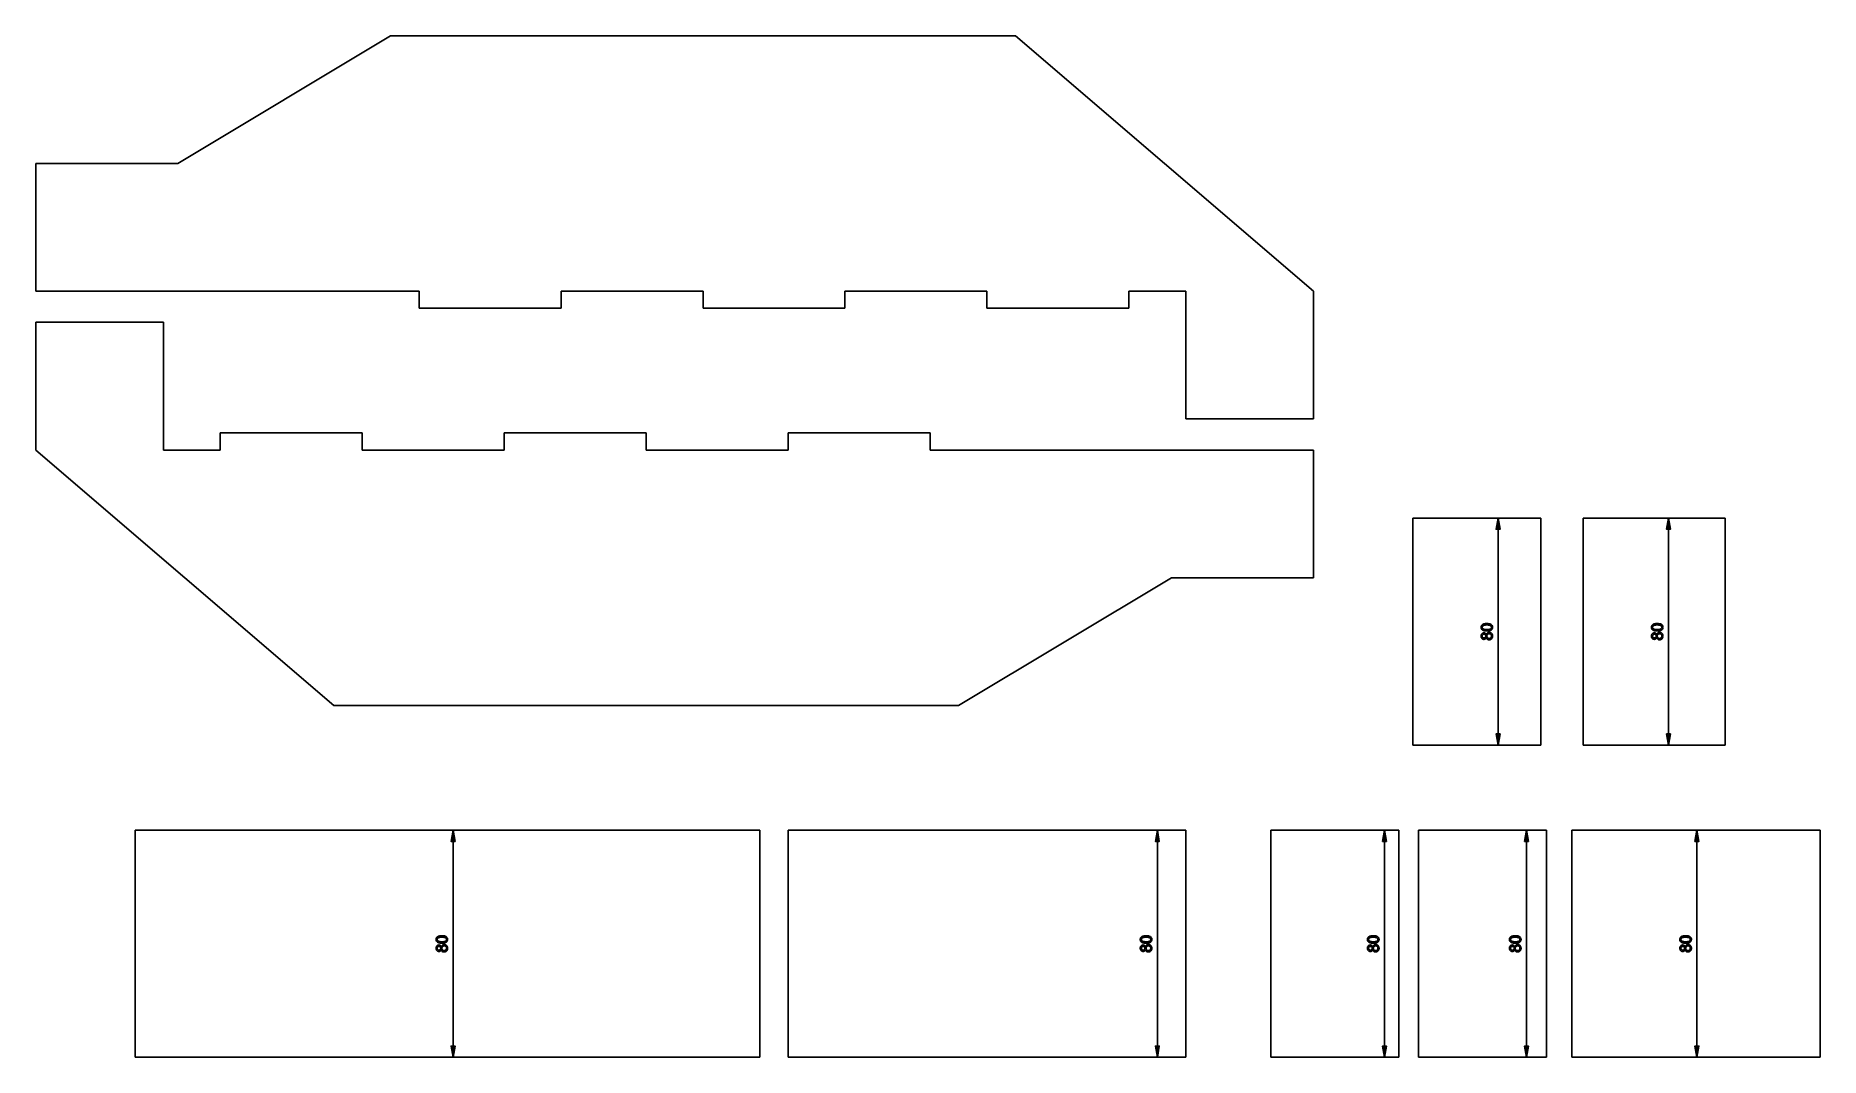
# Model space of a CAD drawing. Extents: x 25 to 653, y 50 to 410.
import ezdxf

# ---------------------------------------------------------------- set-up
doc = ezdxf.new("R2010")
doc.units = 0
doc.header["$LTSCALE"] = 10
doc.layers.add('Layer_1', color=7, linetype='CONTINUOUS')

msp = doc.modelspace()

# ---------------------------------------------------------------- linework, layer by layer
at = {"layer": 'Layer_1', "color": 7, "linetype": 'CONTINUOUS'}
for p, q in [((75, 365), (150, 410)), ((150, 410), (370, 410)), ((370, 410), (475, 320)), ((25, 365), (25, 320)), ((25, 365), (75, 365)), ((160, 320), (25, 320)), ((160, 320), (160, 314)), ((210, 320), (210, 314)), ((210, 320), (260, 320)), ((260, 320), (260, 314)), ((310, 320), (310, 314)), ((310, 320), (360, 320)), ((360, 320), (360, 314)), ((410, 320), (430, 320)), ((410, 320), (410, 314)), ((430, 320), (430, 275)), ((475, 320), (475, 275)), ((70, 309), (25, 309)), ((25, 264), (25, 309)), ((70, 264), (70, 309)), ((160, 314), (210, 314)), ((260, 314), (310, 314)), ((360, 314), (410, 314)), ((430, 275), (475, 275)), ((130, 174), (25, 264)), ((70, 264), (90, 264)), ((90, 264), (90, 270)), ((90, 270), (140, 270)), ((140, 270), (140, 264)), ((140, 264), (190, 264)), ((190, 264), (190, 270)), ((190, 270), (240, 270)), ((240, 264), (240, 270)), ((240, 264), (290, 264)), ((290, 264), (290, 270)), ((290, 270), (340, 270)), ((340, 270), (340, 264)), ((340, 264), (475, 264)), ((475, 219), (475, 264)), ((510, 240), (510, 160)), ((510, 240), (555, 240)), ((532, 240), (542, 240)), ((540, 240), (540, 160)), ((555, 160), (555, 240)), ((570, 160), (570, 240)), ((570, 240), (620, 240)), ((592, 240), (602, 240)), ((600, 240), (600, 160)), ((620, 240), (620, 160)), ((425, 219), (350, 174)), ((475, 219), (425, 219)), ((350, 174), (130, 174)), ((555, 160), (510, 160)), ((542, 160), (532, 160)), ((620, 160), (570, 160)), ((602, 160), (592, 160)), ((60, 130), (280, 130)), ((60, 50), (60, 130)), ((162, 130), (174, 130)), ((172, 130), (172, 50)), ((280, 130), (280, 50)), ((290, 130), (290, 50)), ((290, 130), (430, 130)), ((412, 130), (422, 130)), ((420, 130), (420, 50)), ((430, 50), (430, 130)), ((460, 130), (460, 50)), ((460, 130), (505, 130)), ((492, 130), (502, 130)), ((500, 130), (500, 50)), ((505, 50), (505, 130)), ((512, 130), (512, 50)), ((512, 130), (557, 130)), ((542, 130), (552, 130)), ((550, 130), (550, 50)), ((557, 50), (557, 130)), ((566, 130), (566, 50)), ((566, 130), (653.46, 130)), ((602, 130), (612, 130)), ((610, 130), (610, 50)), ((653.46, 50), (653.46, 130)), ((280, 50), (60, 50)), ((174, 50), (162, 50)), ((290, 50), (430, 50)), ((422, 50), (412, 50)), ((505, 50), (460, 50)), ((502, 50), (492, 50)), ((557, 50), (512, 50)), ((552, 50), (542, 50)), ((653.46, 50), (566, 50)), ((612, 50), (602, 50))]:
    msp.add_line(p, q, dxfattribs=at)
at = {"layer": 'Layer_1', "color": 7, "linetype": 'CONTINUOUS', "flags": 128}
for points in [[(540, 240), (540.69, 236.06), (539.31, 236.06), (540, 240)], [(600, 240), (600.69, 236.06), (599.31, 236.06), (600, 240)], [(536.03, 200.23), (535.69, 200.24), (535.39, 200.27), (535.12, 200.31), (534.89, 200.38), (534.68, 200.46), (534.5, 200.56), (534.35, 200.68), (534.22, 200.81), (534.12, 200.96), (534.04, 201.14), (534, 201.33), (533.98, 201.54), (533.99, 201.69), (534.02, 201.84), (534.06, 201.97), (534.11, 202.1), (534.19, 202.22), (534.27, 202.32), (534.37, 202.42), (534.49, 202.5), (534.62, 202.58), (534.76, 202.64), (534.91, 202.7), (535.08, 202.75), (535.27, 202.79), (535.49, 202.82), (535.75, 202.83), (536.03, 202.84), (536.36, 202.83), (536.66, 202.8), (536.93, 202.76), (537.16, 202.7), (537.37, 202.61), (537.55, 202.52), (537.7, 202.4), (537.83, 202.26), (537.94, 202.11), (538.01, 201.94), (538.05, 201.75), (538.07, 201.54), (538.06, 201.4), (538.04, 201.26), (538.01, 201.14), (537.96, 201.02), (537.91, 200.91), (537.83, 200.81), (537.75, 200.71), (537.65, 200.63), (537.52, 200.53), (537.36, 200.45), (537.19, 200.39), (537, 200.33), (536.78, 200.29), (536.55, 200.26), (536.3, 200.24), (536.03, 200.23)], [(536.03, 200.74), (536.48, 200.75), (536.85, 200.79), (537, 200.83), (537.13, 200.87), (537.25, 200.91), (537.34, 200.97), (537.48, 201.09), (537.54, 201.16), (537.58, 201.22), (537.62, 201.3), (537.64, 201.37), (537.66, 201.45), (537.66, 201.54), (537.66, 201.62), (537.64, 201.7), (537.62, 201.77), (537.58, 201.85), (537.54, 201.92), (537.48, 201.98), (537.34, 202.11), (537.24, 202.16), (537.13, 202.21), (537, 202.25), (536.85, 202.28), (536.48, 202.32), (536.03, 202.34), (535.57, 202.32), (535.21, 202.28), (535.05, 202.25), (534.92, 202.21), (534.81, 202.16), (534.71, 202.11), (534.57, 201.98), (534.52, 201.92), (534.47, 201.85), (534.44, 201.77), (534.41, 201.7), (534.4, 201.61), (534.39, 201.53), (534.41, 201.37), (534.46, 201.23), (534.55, 201.1), (534.68, 200.99), (534.78, 200.93), (534.9, 200.88), (535.04, 200.84), (535.2, 200.8), (535.38, 200.77), (535.57, 200.75), (536.03, 200.74)], [(596.03, 200.23), (595.69, 200.24), (595.39, 200.27), (595.12, 200.31), (594.89, 200.38), (594.68, 200.46), (594.5, 200.56), (594.35, 200.68), (594.22, 200.81), (594.12, 200.96), (594.04, 201.14), (594, 201.33), (593.98, 201.54), (593.99, 201.69), (594.02, 201.84), (594.06, 201.97), (594.11, 202.1), (594.19, 202.22), (594.27, 202.32), (594.37, 202.42), (594.49, 202.5), (594.62, 202.58), (594.76, 202.64), (594.91, 202.7), (595.08, 202.75), (595.27, 202.79), (595.49, 202.82), (595.75, 202.83), (596.03, 202.84), (596.36, 202.83), (596.66, 202.8), (596.93, 202.76), (597.16, 202.7), (597.37, 202.61), (597.55, 202.52), (597.7, 202.4), (597.83, 202.26), (597.94, 202.11), (598.01, 201.94), (598.05, 201.75), (598.07, 201.54), (598.06, 201.4), (598.04, 201.26), (598.01, 201.14), (597.96, 201.02), (597.91, 200.91), (597.83, 200.81), (597.75, 200.71), (597.65, 200.63), (597.52, 200.53), (597.36, 200.45), (597.19, 200.39), (597, 200.33), (596.78, 200.29), (596.55, 200.26), (596.3, 200.24), (596.03, 200.23)], [(596.03, 200.74), (596.48, 200.75), (596.85, 200.79), (597, 200.83), (597.13, 200.87), (597.25, 200.91), (597.34, 200.97), (597.48, 201.09), (597.54, 201.16), (597.58, 201.22), (597.62, 201.3), (597.64, 201.37), (597.66, 201.45), (597.66, 201.54), (597.66, 201.62), (597.64, 201.7), (597.62, 201.77), (597.58, 201.85), (597.54, 201.92), (597.48, 201.98), (597.34, 202.11), (597.24, 202.16), (597.13, 202.21), (597, 202.25), (596.85, 202.28), (596.48, 202.32), (596.03, 202.34), (595.57, 202.32), (595.21, 202.28), (595.05, 202.25), (594.92, 202.21), (594.81, 202.16), (594.71, 202.11), (594.57, 201.98), (594.52, 201.92), (594.47, 201.85), (594.44, 201.77), (594.41, 201.7), (594.4, 201.61), (594.39, 201.53), (594.41, 201.37), (594.46, 201.23), (594.55, 201.1), (594.68, 200.99), (594.78, 200.93), (594.9, 200.88), (595.04, 200.84), (595.2, 200.8), (595.38, 200.77), (595.57, 200.75), (596.03, 200.74)], [(535.83, 197.88), (535.77, 197.74), (535.7, 197.61), (535.61, 197.51), (535.51, 197.43), (535.4, 197.36), (535.28, 197.32), (535.15, 197.29), (535.02, 197.28), (534.91, 197.28), (534.81, 197.3), (534.71, 197.32), (534.61, 197.36), (534.52, 197.4), (534.44, 197.46), (534.36, 197.52), (534.28, 197.59), (534.21, 197.68), (534.15, 197.76), (534.1, 197.86), (534.06, 197.96), (534.03, 198.07), (534, 198.18), (533.98, 198.43), (534, 198.68), (534.03, 198.79), (534.06, 198.9), (534.1, 199), (534.15, 199.1), (534.22, 199.19), (534.29, 199.27), (534.37, 199.35), (534.45, 199.41), (534.53, 199.47), (534.63, 199.51), (534.72, 199.55), (534.82, 199.57), (534.92, 199.59), (535.03, 199.59), (535.16, 199.58), (535.29, 199.55), (535.41, 199.51), (535.51, 199.44), (535.61, 199.36), (535.7, 199.26), (535.77, 199.14), (535.83, 199), (535.9, 199.17), (535.99, 199.33), (536.09, 199.45), (536.22, 199.56), (536.36, 199.65), (536.51, 199.71), (536.68, 199.74), (536.86, 199.75), (536.98, 199.75), (537.1, 199.73), (537.22, 199.7), (537.33, 199.66), (537.43, 199.61), (537.53, 199.55), (537.63, 199.48), (537.72, 199.39), (537.8, 199.3), (537.87, 199.2), (537.93, 199.09), (537.98, 198.97), (538.02, 198.85), (538.05, 198.72), (538.06, 198.58), (538.07, 198.44), (538.06, 198.29), (538.05, 198.15), (538.02, 198.02), (537.98, 197.9), (537.93, 197.79), (537.87, 197.68), (537.8, 197.58), (537.72, 197.48), (537.63, 197.4), (537.53, 197.32), (537.43, 197.26), (537.32, 197.21), (537.21, 197.17), (537.09, 197.14), (536.97, 197.12), (536.84, 197.12), (536.66, 197.13), (536.48, 197.17), (536.33, 197.23), (536.19, 197.32), (536.07, 197.43), (535.97, 197.56), (535.89, 197.71), (535.83, 197.88)], [(535, 197.78), (535.13, 197.79), (535.26, 197.83), (535.37, 197.88), (535.46, 197.96), (535.54, 198.06), (535.6, 198.17), (535.63, 198.3), (535.64, 198.44), (535.63, 198.57), (535.6, 198.7), (535.54, 198.81), (535.46, 198.9), (535.37, 198.98), (535.27, 199.04), (535.15, 199.07), (535.03, 199.09), (534.9, 199.07), (534.78, 199.04), (534.67, 198.98), (534.57, 198.9), (534.49, 198.8), (534.43, 198.69), (534.4, 198.57), (534.39, 198.43), (534.4, 198.3), (534.43, 198.18), (534.49, 198.07), (534.57, 197.97), (534.66, 197.89), (534.77, 197.83), (534.88, 197.79), (535, 197.78)], [(536.85, 197.62), (536.95, 197.63), (537.05, 197.65), (537.15, 197.68), (537.25, 197.72), (537.35, 197.78), (537.43, 197.85), (537.5, 197.93), (537.56, 198.02), (537.6, 198.12), (537.64, 198.22), (537.66, 198.33), (537.66, 198.44), (537.65, 198.61), (537.61, 198.76), (537.54, 198.9), (537.44, 199.02), (537.32, 199.12), (537.18, 199.2), (537.03, 199.24), (536.86, 199.25), (536.69, 199.24), (536.54, 199.19), (536.4, 199.12), (536.28, 199.02), (536.17, 198.89), (536.1, 198.75), (536.06, 198.6), (536.04, 198.43), (536.06, 198.26), (536.1, 198.11), (536.17, 197.97), (536.27, 197.85), (536.39, 197.75), (536.53, 197.68), (536.68, 197.64), (536.85, 197.62)], [(595.83, 197.88), (595.77, 197.74), (595.7, 197.61), (595.61, 197.51), (595.51, 197.43), (595.4, 197.36), (595.28, 197.32), (595.15, 197.29), (595.02, 197.28), (594.91, 197.28), (594.81, 197.3), (594.71, 197.32), (594.61, 197.36), (594.52, 197.4), (594.44, 197.46), (594.36, 197.52), (594.28, 197.59), (594.21, 197.68), (594.15, 197.76), (594.1, 197.86), (594.06, 197.96), (594.03, 198.07), (594, 198.18), (593.98, 198.43), (594, 198.68), (594.03, 198.79), (594.06, 198.9), (594.1, 199), (594.15, 199.1), (594.22, 199.19), (594.29, 199.27), (594.37, 199.35), (594.45, 199.41), (594.53, 199.47), (594.63, 199.51), (594.72, 199.55), (594.82, 199.57), (594.92, 199.59), (595.03, 199.59), (595.16, 199.58), (595.29, 199.55), (595.41, 199.51), (595.51, 199.44), (595.61, 199.36), (595.7, 199.26), (595.77, 199.14), (595.83, 199), (595.9, 199.17), (595.99, 199.33), (596.09, 199.45), (596.22, 199.56), (596.36, 199.65), (596.51, 199.71), (596.68, 199.74), (596.86, 199.75), (596.98, 199.75), (597.1, 199.73), (597.22, 199.7), (597.33, 199.66), (597.43, 199.61), (597.53, 199.55), (597.63, 199.48), (597.72, 199.39), (597.8, 199.3), (597.87, 199.2), (597.93, 199.09), (597.98, 198.97), (598.02, 198.85), (598.05, 198.72), (598.06, 198.58), (598.07, 198.44), (598.06, 198.29), (598.05, 198.15), (598.02, 198.02), (597.98, 197.9), (597.93, 197.79), (597.87, 197.68), (597.8, 197.58), (597.72, 197.48), (597.63, 197.4), (597.53, 197.32), (597.43, 197.26), (597.32, 197.21), (597.21, 197.17), (597.09, 197.14), (596.97, 197.12), (596.84, 197.12), (596.66, 197.13), (596.48, 197.17), (596.33, 197.23), (596.19, 197.32), (596.07, 197.43), (595.97, 197.56), (595.89, 197.71), (595.83, 197.88)], [(595, 197.78), (595.13, 197.79), (595.26, 197.83), (595.37, 197.88), (595.46, 197.96), (595.54, 198.06), (595.6, 198.17), (595.63, 198.3), (595.64, 198.44), (595.63, 198.57), (595.6, 198.7), (595.54, 198.81), (595.46, 198.9), (595.37, 198.98), (595.27, 199.04), (595.15, 199.07), (595.03, 199.09), (594.9, 199.07), (594.78, 199.04), (594.67, 198.98), (594.57, 198.9), (594.49, 198.8), (594.43, 198.69), (594.4, 198.57), (594.39, 198.43), (594.4, 198.3), (594.43, 198.18), (594.49, 198.07), (594.57, 197.97), (594.66, 197.89), (594.77, 197.83), (594.88, 197.79), (595, 197.78)], [(596.85, 197.62), (596.95, 197.63), (597.05, 197.65), (597.15, 197.68), (597.25, 197.72), (597.35, 197.78), (597.43, 197.85), (597.5, 197.93), (597.56, 198.02), (597.6, 198.12), (597.64, 198.22), (597.66, 198.33), (597.66, 198.44), (597.65, 198.61), (597.61, 198.76), (597.54, 198.9), (597.44, 199.02), (597.32, 199.12), (597.18, 199.2), (597.03, 199.24), (596.86, 199.25), (596.69, 199.24), (596.54, 199.19), (596.4, 199.12), (596.28, 199.02), (596.17, 198.89), (596.1, 198.75), (596.06, 198.6), (596.04, 198.43), (596.06, 198.26), (596.1, 198.11), (596.17, 197.97), (596.27, 197.85), (596.39, 197.75), (596.53, 197.68), (596.68, 197.64), (596.85, 197.62)], [(540, 160), (539.31, 163.94), (540.69, 163.94), (540, 160)], [(600, 160), (599.31, 163.94), (600.69, 163.94), (600, 160)], [(172, 130), (172.69, 126.06), (171.31, 126.06), (172, 130)], [(420, 130), (420.69, 126.06), (419.31, 126.06), (420, 130)], [(500, 130), (500.69, 126.06), (499.31, 126.06), (500, 130)], [(550, 130), (550.69, 126.06), (549.31, 126.06), (550, 130)], [(610, 130), (610.69, 126.06), (609.31, 126.06), (610, 130)], [(168.03, 90.23), (167.69, 90.24), (167.39, 90.27), (167.12, 90.31), (166.89, 90.38), (166.68, 90.46), (166.5, 90.56), (166.35, 90.68), (166.22, 90.81), (166.12, 90.96), (166.04, 91.14), (166, 91.33), (165.98, 91.54), (165.99, 91.69), (166.02, 91.84), (166.06, 91.97), (166.11, 92.1), (166.19, 92.22), (166.27, 92.32), (166.37, 92.42), (166.49, 92.5), (166.62, 92.58), (166.76, 92.64), (166.91, 92.7), (167.08, 92.75), (167.27, 92.79), (167.49, 92.82), (167.75, 92.83), (168.03, 92.84), (168.36, 92.83), (168.66, 92.8), (168.93, 92.76), (169.16, 92.7), (169.37, 92.61), (169.55, 92.52), (169.7, 92.4), (169.83, 92.26), (169.94, 92.11), (170.01, 91.94), (170.05, 91.75), (170.07, 91.54), (170.06, 91.4), (170.04, 91.26), (170.01, 91.14), (169.96, 91.02), (169.91, 90.91), (169.83, 90.81), (169.75, 90.71), (169.65, 90.63), (169.52, 90.53), (169.36, 90.45), (169.19, 90.39), (169, 90.33), (168.78, 90.29), (168.55, 90.26), (168.3, 90.24), (168.03, 90.23)], [(167.83, 87.88), (167.77, 87.74), (167.7, 87.61), (167.61, 87.51), (167.51, 87.43), (167.4, 87.36), (167.28, 87.32), (167.15, 87.29), (167.02, 87.28), (166.91, 87.28), (166.81, 87.3), (166.71, 87.32), (166.61, 87.36), (166.52, 87.4), (166.44, 87.46), (166.36, 87.52), (166.28, 87.59), (166.21, 87.68), (166.15, 87.76), (166.1, 87.86), (166.06, 87.96), (166.03, 88.07), (166, 88.18), (165.98, 88.43), (166, 88.68), (166.03, 88.79), (166.06, 88.9), (166.1, 89), (166.15, 89.1), (166.22, 89.19), (166.29, 89.27), (166.37, 89.35), (166.45, 89.41), (166.53, 89.47), (166.63, 89.51), (166.72, 89.55), (166.82, 89.57), (166.92, 89.59), (167.03, 89.59), (167.16, 89.58), (167.29, 89.55), (167.41, 89.51), (167.51, 89.44), (167.61, 89.36), (167.7, 89.26), (167.77, 89.14), (167.83, 89), (167.9, 89.17), (167.99, 89.33), (168.09, 89.45), (168.22, 89.56), (168.36, 89.65), (168.51, 89.71), (168.68, 89.74), (168.86, 89.75), (168.98, 89.75), (169.1, 89.73), (169.22, 89.7), (169.33, 89.66), (169.43, 89.61), (169.53, 89.55), (169.63, 89.48), (169.72, 89.39), (169.8, 89.3), (169.87, 89.2), (169.93, 89.09), (169.98, 88.97), (170.02, 88.85), (170.05, 88.72), (170.06, 88.58), (170.07, 88.44), (170.06, 88.29), (170.05, 88.15), (170.02, 88.02), (169.98, 87.9), (169.93, 87.79), (169.87, 87.68), (169.8, 87.58), (169.72, 87.48), (169.63, 87.4), (169.53, 87.32), (169.43, 87.26), (169.32, 87.21), (169.21, 87.17), (169.09, 87.14), (168.97, 87.12), (168.84, 87.12), (168.66, 87.13), (168.48, 87.17), (168.33, 87.23), (168.19, 87.32), (168.07, 87.43), (167.97, 87.56), (167.89, 87.71), (167.83, 87.88)], [(168.03, 90.74), (168.48, 90.75), (168.85, 90.79), (169, 90.83), (169.13, 90.87), (169.25, 90.91), (169.34, 90.97), (169.48, 91.09), (169.54, 91.16), (169.58, 91.22), (169.62, 91.3), (169.64, 91.37), (169.66, 91.45), (169.66, 91.54), (169.66, 91.62), (169.64, 91.7), (169.62, 91.77), (169.58, 91.85), (169.54, 91.92), (169.48, 91.98), (169.34, 92.11), (169.24, 92.16), (169.13, 92.21), (169, 92.25), (168.85, 92.28), (168.48, 92.32), (168.03, 92.34), (167.57, 92.32), (167.21, 92.28), (167.05, 92.25), (166.92, 92.21), (166.81, 92.16), (166.71, 92.11), (166.57, 91.98), (166.52, 91.92), (166.47, 91.85), (166.44, 91.77), (166.41, 91.7), (166.4, 91.61), (166.39, 91.53), (166.41, 91.37), (166.46, 91.23), (166.55, 91.1), (166.68, 90.99), (166.78, 90.93), (166.9, 90.88), (167.04, 90.84), (167.2, 90.8), (167.38, 90.77), (167.57, 90.75), (168.03, 90.74)], [(167, 87.78), (167.13, 87.79), (167.26, 87.83), (167.37, 87.88), (167.46, 87.96), (167.54, 88.06), (167.6, 88.17), (167.63, 88.3), (167.64, 88.44), (167.63, 88.57), (167.6, 88.7), (167.54, 88.81), (167.46, 88.9), (167.37, 88.98), (167.27, 89.04), (167.15, 89.07), (167.03, 89.09), (166.9, 89.07), (166.78, 89.04), (166.67, 88.98), (166.57, 88.9), (166.49, 88.8), (166.43, 88.69), (166.4, 88.57), (166.39, 88.43), (166.4, 88.3), (166.43, 88.18), (166.49, 88.07), (166.57, 87.97), (166.66, 87.89), (166.77, 87.83), (166.88, 87.79), (167, 87.78)], [(168.85, 87.62), (168.95, 87.63), (169.05, 87.65), (169.15, 87.68), (169.25, 87.72), (169.35, 87.78), (169.43, 87.85), (169.5, 87.93), (169.56, 88.02), (169.6, 88.12), (169.64, 88.22), (169.66, 88.33), (169.66, 88.44), (169.65, 88.61), (169.61, 88.76), (169.54, 88.9), (169.44, 89.02), (169.32, 89.12), (169.18, 89.2), (169.03, 89.24), (168.86, 89.25), (168.69, 89.24), (168.54, 89.19), (168.4, 89.12), (168.28, 89.02), (168.17, 88.89), (168.1, 88.75), (168.06, 88.6), (168.04, 88.43), (168.06, 88.26), (168.1, 88.11), (168.17, 87.97), (168.27, 87.85), (168.39, 87.75), (168.53, 87.68), (168.68, 87.64), (168.85, 87.62)], [(416.03, 90.23), (415.69, 90.24), (415.39, 90.27), (415.12, 90.31), (414.89, 90.38), (414.68, 90.46), (414.5, 90.56), (414.35, 90.68), (414.22, 90.81), (414.12, 90.96), (414.04, 91.14), (414, 91.33), (413.98, 91.54), (413.99, 91.69), (414.02, 91.84), (414.06, 91.97), (414.11, 92.1), (414.19, 92.22), (414.27, 92.32), (414.37, 92.42), (414.49, 92.5), (414.62, 92.58), (414.76, 92.64), (414.91, 92.7), (415.08, 92.75), (415.27, 92.79), (415.49, 92.82), (415.75, 92.83), (416.03, 92.84), (416.36, 92.83), (416.66, 92.8), (416.93, 92.76), (417.16, 92.7), (417.37, 92.61), (417.55, 92.52), (417.7, 92.4), (417.83, 92.26), (417.94, 92.11), (418.01, 91.94), (418.05, 91.75), (418.07, 91.54), (418.06, 91.4), (418.04, 91.26), (418.01, 91.14), (417.96, 91.02), (417.91, 90.91), (417.83, 90.81), (417.75, 90.71), (417.65, 90.63), (417.52, 90.53), (417.36, 90.45), (417.19, 90.39), (417, 90.33), (416.78, 90.29), (416.55, 90.26), (416.3, 90.24), (416.03, 90.23)], [(415.83, 87.88), (415.77, 87.74), (415.7, 87.61), (415.61, 87.51), (415.51, 87.43), (415.4, 87.36), (415.28, 87.32), (415.15, 87.29), (415.02, 87.28), (414.91, 87.28), (414.81, 87.3), (414.71, 87.32), (414.61, 87.36), (414.52, 87.4), (414.44, 87.46), (414.36, 87.52), (414.28, 87.59), (414.21, 87.68), (414.15, 87.76), (414.1, 87.86), (414.06, 87.96), (414.03, 88.07), (414, 88.18), (413.98, 88.43), (414, 88.68), (414.03, 88.79), (414.06, 88.9), (414.1, 89), (414.15, 89.1), (414.22, 89.19), (414.29, 89.27), (414.37, 89.35), (414.45, 89.41), (414.53, 89.47), (414.63, 89.51), (414.72, 89.55), (414.82, 89.57), (414.92, 89.59), (415.03, 89.59), (415.16, 89.58), (415.29, 89.55), (415.41, 89.51), (415.51, 89.44), (415.61, 89.36), (415.7, 89.26), (415.77, 89.14), (415.83, 89), (415.9, 89.17), (415.99, 89.33), (416.09, 89.45), (416.22, 89.56), (416.36, 89.65), (416.51, 89.71), (416.68, 89.74), (416.86, 89.75), (416.98, 89.75), (417.1, 89.73), (417.22, 89.7), (417.33, 89.66), (417.43, 89.61), (417.53, 89.55), (417.63, 89.48), (417.72, 89.39), (417.8, 89.3), (417.87, 89.2), (417.93, 89.09), (417.98, 88.97), (418.02, 88.85), (418.05, 88.72), (418.06, 88.58), (418.07, 88.44), (418.06, 88.29), (418.05, 88.15), (418.02, 88.02), (417.98, 87.9), (417.93, 87.79), (417.87, 87.68), (417.8, 87.58), (417.72, 87.48), (417.63, 87.4), (417.53, 87.32), (417.43, 87.26), (417.32, 87.21), (417.21, 87.17), (417.09, 87.14), (416.97, 87.12), (416.84, 87.12), (416.66, 87.13), (416.48, 87.17), (416.33, 87.23), (416.19, 87.32), (416.07, 87.43), (415.97, 87.56), (415.89, 87.71), (415.83, 87.88)], [(416.03, 90.74), (416.48, 90.75), (416.85, 90.79), (417, 90.83), (417.13, 90.87), (417.25, 90.91), (417.34, 90.97), (417.48, 91.09), (417.54, 91.16), (417.58, 91.22), (417.62, 91.3), (417.64, 91.37), (417.66, 91.45), (417.66, 91.54), (417.66, 91.62), (417.64, 91.7), (417.62, 91.77), (417.58, 91.85), (417.54, 91.92), (417.48, 91.98), (417.34, 92.11), (417.24, 92.16), (417.13, 92.21), (417, 92.25), (416.85, 92.28), (416.48, 92.32), (416.03, 92.34), (415.57, 92.32), (415.21, 92.28), (415.05, 92.25), (414.92, 92.21), (414.81, 92.16), (414.71, 92.11), (414.57, 91.98), (414.52, 91.92), (414.47, 91.85), (414.44, 91.77), (414.41, 91.7), (414.4, 91.61), (414.39, 91.53), (414.41, 91.37), (414.46, 91.23), (414.55, 91.1), (414.68, 90.99), (414.78, 90.93), (414.9, 90.88), (415.04, 90.84), (415.2, 90.8), (415.38, 90.77), (415.57, 90.75), (416.03, 90.74)], [(415, 87.78), (415.13, 87.79), (415.26, 87.83), (415.37, 87.88), (415.46, 87.96), (415.54, 88.06), (415.6, 88.17), (415.63, 88.3), (415.64, 88.44), (415.63, 88.57), (415.6, 88.7), (415.54, 88.81), (415.46, 88.9), (415.37, 88.98), (415.27, 89.04), (415.15, 89.07), (415.03, 89.09), (414.9, 89.07), (414.78, 89.04), (414.67, 88.98), (414.57, 88.9), (414.49, 88.8), (414.43, 88.69), (414.4, 88.57), (414.39, 88.43), (414.4, 88.3), (414.43, 88.18), (414.49, 88.07), (414.57, 87.97), (414.66, 87.89), (414.77, 87.83), (414.88, 87.79), (415, 87.78)], [(416.85, 87.62), (416.95, 87.63), (417.05, 87.65), (417.15, 87.68), (417.25, 87.72), (417.35, 87.78), (417.43, 87.85), (417.5, 87.93), (417.56, 88.02), (417.6, 88.12), (417.64, 88.22), (417.66, 88.33), (417.66, 88.44), (417.65, 88.61), (417.61, 88.76), (417.54, 88.9), (417.44, 89.02), (417.32, 89.12), (417.18, 89.2), (417.03, 89.24), (416.86, 89.25), (416.69, 89.24), (416.54, 89.19), (416.4, 89.12), (416.28, 89.02), (416.17, 88.89), (416.1, 88.75), (416.06, 88.6), (416.04, 88.43), (416.06, 88.26), (416.1, 88.11), (416.17, 87.97), (416.27, 87.85), (416.39, 87.75), (416.53, 87.68), (416.68, 87.64), (416.85, 87.62)], [(496.03, 90.23), (495.69, 90.24), (495.39, 90.27), (495.12, 90.31), (494.89, 90.38), (494.68, 90.46), (494.5, 90.56), (494.35, 90.68), (494.22, 90.81), (494.12, 90.96), (494.04, 91.14), (494, 91.33), (493.98, 91.54), (493.99, 91.69), (494.02, 91.84), (494.06, 91.97), (494.11, 92.1), (494.19, 92.22), (494.27, 92.32), (494.37, 92.42), (494.49, 92.5), (494.62, 92.58), (494.76, 92.64), (494.91, 92.7), (495.08, 92.75), (495.27, 92.79), (495.49, 92.82), (495.75, 92.83), (496.03, 92.84), (496.36, 92.83), (496.66, 92.8), (496.93, 92.76), (497.16, 92.7), (497.37, 92.61), (497.55, 92.52), (497.7, 92.4), (497.83, 92.26), (497.94, 92.11), (498.01, 91.94), (498.05, 91.75), (498.07, 91.54), (498.06, 91.4), (498.04, 91.26), (498.01, 91.14), (497.96, 91.02), (497.91, 90.91), (497.83, 90.81), (497.75, 90.71), (497.65, 90.63), (497.52, 90.53), (497.36, 90.45), (497.19, 90.39), (497, 90.33), (496.78, 90.29), (496.55, 90.26), (496.3, 90.24), (496.03, 90.23)], [(495.83, 87.88), (495.77, 87.74), (495.7, 87.61), (495.61, 87.51), (495.51, 87.43), (495.4, 87.36), (495.28, 87.32), (495.15, 87.29), (495.02, 87.28), (494.91, 87.28), (494.81, 87.3), (494.71, 87.32), (494.61, 87.36), (494.52, 87.4), (494.44, 87.46), (494.36, 87.52), (494.28, 87.59), (494.21, 87.68), (494.15, 87.76), (494.1, 87.86), (494.06, 87.96), (494.03, 88.07), (494, 88.18), (493.98, 88.43), (494, 88.68), (494.03, 88.79), (494.06, 88.9), (494.1, 89), (494.15, 89.1), (494.22, 89.19), (494.29, 89.27), (494.37, 89.35), (494.45, 89.41), (494.53, 89.47), (494.63, 89.51), (494.72, 89.55), (494.82, 89.57), (494.92, 89.59), (495.03, 89.59), (495.16, 89.58), (495.29, 89.55), (495.41, 89.51), (495.51, 89.44), (495.61, 89.36), (495.7, 89.26), (495.77, 89.14), (495.83, 89), (495.9, 89.17), (495.99, 89.33), (496.09, 89.45), (496.22, 89.56), (496.36, 89.65), (496.51, 89.71), (496.68, 89.74), (496.86, 89.75), (496.98, 89.75), (497.1, 89.73), (497.22, 89.7), (497.33, 89.66), (497.43, 89.61), (497.53, 89.55), (497.63, 89.48), (497.72, 89.39), (497.8, 89.3), (497.87, 89.2), (497.93, 89.09), (497.98, 88.97), (498.02, 88.85), (498.05, 88.72), (498.06, 88.58), (498.07, 88.44), (498.06, 88.29), (498.05, 88.15), (498.02, 88.02), (497.98, 87.9), (497.93, 87.79), (497.87, 87.68), (497.8, 87.58), (497.72, 87.48), (497.63, 87.4), (497.53, 87.32), (497.43, 87.26), (497.32, 87.21), (497.21, 87.17), (497.09, 87.14), (496.97, 87.12), (496.84, 87.12), (496.66, 87.13), (496.48, 87.17), (496.33, 87.23), (496.19, 87.32), (496.07, 87.43), (495.97, 87.56), (495.89, 87.71), (495.83, 87.88)], [(496.03, 90.74), (496.48, 90.75), (496.85, 90.79), (497, 90.83), (497.13, 90.87), (497.25, 90.91), (497.34, 90.97), (497.48, 91.09), (497.54, 91.16), (497.58, 91.22), (497.62, 91.3), (497.64, 91.37), (497.66, 91.45), (497.66, 91.54), (497.66, 91.62), (497.64, 91.7), (497.62, 91.77), (497.58, 91.85), (497.54, 91.92), (497.48, 91.98), (497.34, 92.11), (497.24, 92.16), (497.13, 92.21), (497, 92.25), (496.85, 92.28), (496.48, 92.32), (496.03, 92.34), (495.57, 92.32), (495.21, 92.28), (495.05, 92.25), (494.92, 92.21), (494.81, 92.16), (494.71, 92.11), (494.57, 91.98), (494.52, 91.92), (494.47, 91.85), (494.44, 91.77), (494.41, 91.7), (494.4, 91.61), (494.39, 91.53), (494.41, 91.37), (494.46, 91.23), (494.55, 91.1), (494.68, 90.99), (494.78, 90.93), (494.9, 90.88), (495.04, 90.84), (495.2, 90.8), (495.38, 90.77), (495.57, 90.75), (496.03, 90.74)], [(495, 87.78), (495.13, 87.79), (495.26, 87.83), (495.37, 87.88), (495.46, 87.96), (495.54, 88.06), (495.6, 88.17), (495.63, 88.3), (495.64, 88.44), (495.63, 88.57), (495.6, 88.7), (495.54, 88.81), (495.46, 88.9), (495.37, 88.98), (495.27, 89.04), (495.15, 89.07), (495.03, 89.09), (494.9, 89.07), (494.78, 89.04), (494.67, 88.98), (494.57, 88.9), (494.49, 88.8), (494.43, 88.69), (494.4, 88.57), (494.39, 88.43), (494.4, 88.3), (494.43, 88.18), (494.49, 88.07), (494.57, 87.97), (494.66, 87.89), (494.77, 87.83), (494.88, 87.79), (495, 87.78)], [(496.85, 87.62), (496.95, 87.63), (497.05, 87.65), (497.15, 87.68), (497.25, 87.72), (497.35, 87.78), (497.43, 87.85), (497.5, 87.93), (497.56, 88.02), (497.6, 88.12), (497.64, 88.22), (497.66, 88.33), (497.66, 88.44), (497.65, 88.61), (497.61, 88.76), (497.54, 88.9), (497.44, 89.02), (497.32, 89.12), (497.18, 89.2), (497.03, 89.24), (496.86, 89.25), (496.69, 89.24), (496.54, 89.19), (496.4, 89.12), (496.28, 89.02), (496.17, 88.89), (496.1, 88.75), (496.06, 88.6), (496.04, 88.43), (496.06, 88.26), (496.1, 88.11), (496.17, 87.97), (496.27, 87.85), (496.39, 87.75), (496.53, 87.68), (496.68, 87.64), (496.85, 87.62)], [(546.03, 90.23), (545.69, 90.24), (545.39, 90.27), (545.12, 90.31), (544.89, 90.38), (544.68, 90.46), (544.5, 90.56), (544.35, 90.68), (544.22, 90.81), (544.12, 90.96), (544.04, 91.14), (544, 91.33), (543.98, 91.54), (543.99, 91.69), (544.02, 91.84), (544.06, 91.97), (544.11, 92.1), (544.19, 92.22), (544.27, 92.32), (544.37, 92.42), (544.49, 92.5), (544.62, 92.58), (544.76, 92.64), (544.91, 92.7), (545.08, 92.75), (545.27, 92.79), (545.49, 92.82), (545.75, 92.83), (546.03, 92.84), (546.36, 92.83), (546.66, 92.8), (546.93, 92.76), (547.16, 92.7), (547.37, 92.61), (547.55, 92.52), (547.7, 92.4), (547.83, 92.26), (547.94, 92.11), (548.01, 91.94), (548.05, 91.75), (548.07, 91.54), (548.06, 91.4), (548.04, 91.26), (548.01, 91.14), (547.96, 91.02), (547.91, 90.91), (547.83, 90.81), (547.75, 90.71), (547.65, 90.63), (547.52, 90.53), (547.36, 90.45), (547.19, 90.39), (547, 90.33), (546.78, 90.29), (546.55, 90.26), (546.3, 90.24), (546.03, 90.23)], [(545.83, 87.88), (545.77, 87.74), (545.7, 87.61), (545.61, 87.51), (545.51, 87.43), (545.4, 87.36), (545.28, 87.32), (545.15, 87.29), (545.02, 87.28), (544.91, 87.28), (544.81, 87.3), (544.71, 87.32), (544.61, 87.36), (544.52, 87.4), (544.44, 87.46), (544.36, 87.52), (544.28, 87.59), (544.21, 87.68), (544.15, 87.76), (544.1, 87.86), (544.06, 87.96), (544.03, 88.07), (544, 88.18), (543.98, 88.43), (544, 88.68), (544.03, 88.79), (544.06, 88.9), (544.1, 89), (544.15, 89.1), (544.22, 89.19), (544.29, 89.27), (544.37, 89.35), (544.45, 89.41), (544.53, 89.47), (544.63, 89.51), (544.72, 89.55), (544.82, 89.57), (544.92, 89.59), (545.03, 89.59), (545.16, 89.58), (545.29, 89.55), (545.41, 89.51), (545.51, 89.44), (545.61, 89.36), (545.7, 89.26), (545.77, 89.14), (545.83, 89), (545.9, 89.17), (545.99, 89.33), (546.09, 89.45), (546.22, 89.56), (546.36, 89.65), (546.51, 89.71), (546.68, 89.74), (546.86, 89.75), (546.98, 89.75), (547.1, 89.73), (547.22, 89.7), (547.33, 89.66), (547.43, 89.61), (547.53, 89.55), (547.63, 89.48), (547.72, 89.39), (547.8, 89.3), (547.87, 89.2), (547.93, 89.09), (547.98, 88.97), (548.02, 88.85), (548.05, 88.72), (548.06, 88.58), (548.07, 88.44), (548.06, 88.29), (548.05, 88.15), (548.02, 88.02), (547.98, 87.9), (547.93, 87.79), (547.87, 87.68), (547.8, 87.58), (547.72, 87.48), (547.63, 87.4), (547.53, 87.32), (547.43, 87.26), (547.32, 87.21), (547.21, 87.17), (547.09, 87.14), (546.97, 87.12), (546.84, 87.12), (546.66, 87.13), (546.48, 87.17), (546.33, 87.23), (546.19, 87.32), (546.07, 87.43), (545.97, 87.56), (545.89, 87.71), (545.83, 87.88)], [(546.03, 90.74), (546.48, 90.75), (546.85, 90.79), (547, 90.83), (547.13, 90.87), (547.25, 90.91), (547.34, 90.97), (547.48, 91.09), (547.54, 91.16), (547.58, 91.22), (547.62, 91.3), (547.64, 91.37), (547.66, 91.45), (547.66, 91.54), (547.66, 91.62), (547.64, 91.7), (547.62, 91.77), (547.58, 91.85), (547.54, 91.92), (547.48, 91.98), (547.34, 92.11), (547.24, 92.16), (547.13, 92.21), (547, 92.25), (546.85, 92.28), (546.48, 92.32), (546.03, 92.34), (545.57, 92.32), (545.21, 92.28), (545.05, 92.25), (544.92, 92.21), (544.81, 92.16), (544.71, 92.11), (544.57, 91.98), (544.52, 91.92), (544.47, 91.85), (544.44, 91.77), (544.41, 91.7), (544.4, 91.61), (544.39, 91.53), (544.41, 91.37), (544.46, 91.23), (544.55, 91.1), (544.68, 90.99), (544.78, 90.93), (544.9, 90.88), (545.04, 90.84), (545.2, 90.8), (545.38, 90.77), (545.57, 90.75), (546.03, 90.74)], [(545, 87.78), (545.13, 87.79), (545.26, 87.83), (545.37, 87.88), (545.46, 87.96), (545.54, 88.06), (545.6, 88.17), (545.63, 88.3), (545.64, 88.44), (545.63, 88.57), (545.6, 88.7), (545.54, 88.81), (545.46, 88.9), (545.37, 88.98), (545.27, 89.04), (545.15, 89.07), (545.03, 89.09), (544.9, 89.07), (544.78, 89.04), (544.67, 88.98), (544.57, 88.9), (544.49, 88.8), (544.43, 88.69), (544.4, 88.57), (544.39, 88.43), (544.4, 88.3), (544.43, 88.18), (544.49, 88.07), (544.57, 87.97), (544.66, 87.89), (544.77, 87.83), (544.88, 87.79), (545, 87.78)], [(546.85, 87.62), (546.95, 87.63), (547.05, 87.65), (547.15, 87.68), (547.25, 87.72), (547.35, 87.78), (547.43, 87.85), (547.5, 87.93), (547.56, 88.02), (547.6, 88.12), (547.64, 88.22), (547.66, 88.33), (547.66, 88.44), (547.65, 88.61), (547.61, 88.76), (547.54, 88.9), (547.44, 89.02), (547.32, 89.12), (547.18, 89.2), (547.03, 89.24), (546.86, 89.25), (546.69, 89.24), (546.54, 89.19), (546.4, 89.12), (546.28, 89.02), (546.17, 88.89), (546.1, 88.75), (546.06, 88.6), (546.04, 88.43), (546.06, 88.26), (546.1, 88.11), (546.17, 87.97), (546.27, 87.85), (546.39, 87.75), (546.53, 87.68), (546.68, 87.64), (546.85, 87.62)], [(606.03, 90.23), (605.69, 90.24), (605.39, 90.27), (605.12, 90.31), (604.89, 90.38), (604.68, 90.46), (604.5, 90.56), (604.35, 90.68), (604.22, 90.81), (604.12, 90.96), (604.04, 91.14), (604, 91.33), (603.98, 91.54), (603.99, 91.69), (604.02, 91.84), (604.06, 91.97), (604.11, 92.1), (604.19, 92.22), (604.27, 92.32), (604.37, 92.42), (604.49, 92.5), (604.62, 92.58), (604.76, 92.64), (604.91, 92.7), (605.08, 92.75), (605.27, 92.79), (605.49, 92.82), (605.75, 92.83), (606.03, 92.84), (606.36, 92.83), (606.66, 92.8), (606.93, 92.76), (607.16, 92.7), (607.37, 92.61), (607.55, 92.52), (607.7, 92.4), (607.83, 92.26), (607.94, 92.11), (608.01, 91.94), (608.05, 91.75), (608.07, 91.54), (608.06, 91.4), (608.04, 91.26), (608.01, 91.14), (607.96, 91.02), (607.91, 90.91), (607.83, 90.81), (607.75, 90.71), (607.65, 90.63), (607.52, 90.53), (607.36, 90.45), (607.19, 90.39), (607, 90.33), (606.78, 90.29), (606.55, 90.26), (606.3, 90.24), (606.03, 90.23)], [(605.83, 87.88), (605.77, 87.74), (605.7, 87.61), (605.61, 87.51), (605.51, 87.43), (605.4, 87.36), (605.28, 87.32), (605.15, 87.29), (605.02, 87.28), (604.91, 87.28), (604.81, 87.3), (604.71, 87.32), (604.61, 87.36), (604.52, 87.4), (604.44, 87.46), (604.36, 87.52), (604.28, 87.59), (604.21, 87.68), (604.15, 87.76), (604.1, 87.86), (604.06, 87.96), (604.03, 88.07), (604, 88.18), (603.98, 88.43), (604, 88.68), (604.03, 88.79), (604.06, 88.9), (604.1, 89), (604.15, 89.1), (604.22, 89.19), (604.29, 89.27), (604.37, 89.35), (604.45, 89.41), (604.53, 89.47), (604.63, 89.51), (604.72, 89.55), (604.82, 89.57), (604.92, 89.59), (605.03, 89.59), (605.16, 89.58), (605.29, 89.55), (605.41, 89.51), (605.51, 89.44), (605.61, 89.36), (605.7, 89.26), (605.77, 89.14), (605.83, 89), (605.9, 89.17), (605.99, 89.33), (606.09, 89.45), (606.22, 89.56), (606.36, 89.65), (606.51, 89.71), (606.68, 89.74), (606.86, 89.75), (606.98, 89.75), (607.1, 89.73), (607.22, 89.7), (607.33, 89.66), (607.43, 89.61), (607.53, 89.55), (607.63, 89.48), (607.72, 89.39), (607.8, 89.3), (607.87, 89.2), (607.93, 89.09), (607.98, 88.97), (608.02, 88.85), (608.05, 88.72), (608.06, 88.58), (608.07, 88.44), (608.06, 88.29), (608.05, 88.15), (608.02, 88.02), (607.98, 87.9), (607.93, 87.79), (607.87, 87.68), (607.8, 87.58), (607.72, 87.48), (607.63, 87.4), (607.53, 87.32), (607.43, 87.26), (607.32, 87.21), (607.21, 87.17), (607.09, 87.14), (606.97, 87.12), (606.84, 87.12), (606.66, 87.13), (606.48, 87.17), (606.33, 87.23), (606.19, 87.32), (606.07, 87.43), (605.97, 87.56), (605.89, 87.71), (605.83, 87.88)], [(606.03, 90.74), (606.48, 90.75), (606.85, 90.79), (607, 90.83), (607.13, 90.87), (607.25, 90.91), (607.34, 90.97), (607.48, 91.09), (607.54, 91.16), (607.58, 91.22), (607.62, 91.3), (607.64, 91.37), (607.66, 91.45), (607.66, 91.54), (607.66, 91.62), (607.64, 91.7), (607.62, 91.77), (607.58, 91.85), (607.54, 91.92), (607.48, 91.98), (607.34, 92.11), (607.24, 92.16), (607.13, 92.21), (607, 92.25), (606.85, 92.28), (606.48, 92.32), (606.03, 92.34), (605.57, 92.32), (605.21, 92.28), (605.05, 92.25), (604.92, 92.21), (604.81, 92.16), (604.71, 92.11), (604.57, 91.98), (604.52, 91.92), (604.47, 91.85), (604.44, 91.77), (604.41, 91.7), (604.4, 91.61), (604.39, 91.53), (604.41, 91.37), (604.46, 91.23), (604.55, 91.1), (604.68, 90.99), (604.78, 90.93), (604.9, 90.88), (605.04, 90.84), (605.2, 90.8), (605.38, 90.77), (605.57, 90.75), (606.03, 90.74)], [(605, 87.78), (605.13, 87.79), (605.26, 87.83), (605.37, 87.88), (605.46, 87.96), (605.54, 88.06), (605.6, 88.17), (605.63, 88.3), (605.64, 88.44), (605.63, 88.57), (605.6, 88.7), (605.54, 88.81), (605.46, 88.9), (605.37, 88.98), (605.27, 89.04), (605.15, 89.07), (605.03, 89.09), (604.9, 89.07), (604.78, 89.04), (604.67, 88.98), (604.57, 88.9), (604.49, 88.8), (604.43, 88.69), (604.4, 88.57), (604.39, 88.43), (604.4, 88.3), (604.43, 88.18), (604.49, 88.07), (604.57, 87.97), (604.66, 87.89), (604.77, 87.83), (604.88, 87.79), (605, 87.78)], [(606.85, 87.62), (606.95, 87.63), (607.05, 87.65), (607.15, 87.68), (607.25, 87.72), (607.35, 87.78), (607.43, 87.85), (607.5, 87.93), (607.56, 88.02), (607.6, 88.12), (607.64, 88.22), (607.66, 88.33), (607.66, 88.44), (607.65, 88.61), (607.61, 88.76), (607.54, 88.9), (607.44, 89.02), (607.32, 89.12), (607.18, 89.2), (607.03, 89.24), (606.86, 89.25), (606.69, 89.24), (606.54, 89.19), (606.4, 89.12), (606.28, 89.02), (606.17, 88.89), (606.1, 88.75), (606.06, 88.6), (606.04, 88.43), (606.06, 88.26), (606.1, 88.11), (606.17, 87.97), (606.27, 87.85), (606.39, 87.75), (606.53, 87.68), (606.68, 87.64), (606.85, 87.62)], [(172, 50), (171.31, 53.94), (172.69, 53.94), (172, 50)], [(420, 50), (419.31, 53.94), (420.69, 53.94), (420, 50)], [(500, 50), (499.31, 53.94), (500.69, 53.94), (500, 50)], [(550, 50), (549.31, 53.94), (550.69, 53.94), (550, 50)], [(610, 50), (609.31, 53.94), (610.69, 53.94), (610, 50)]]:
    msp.add_lwpolyline(points, close=True, dxfattribs=at)

doc.saveas('drawing.dxf')
